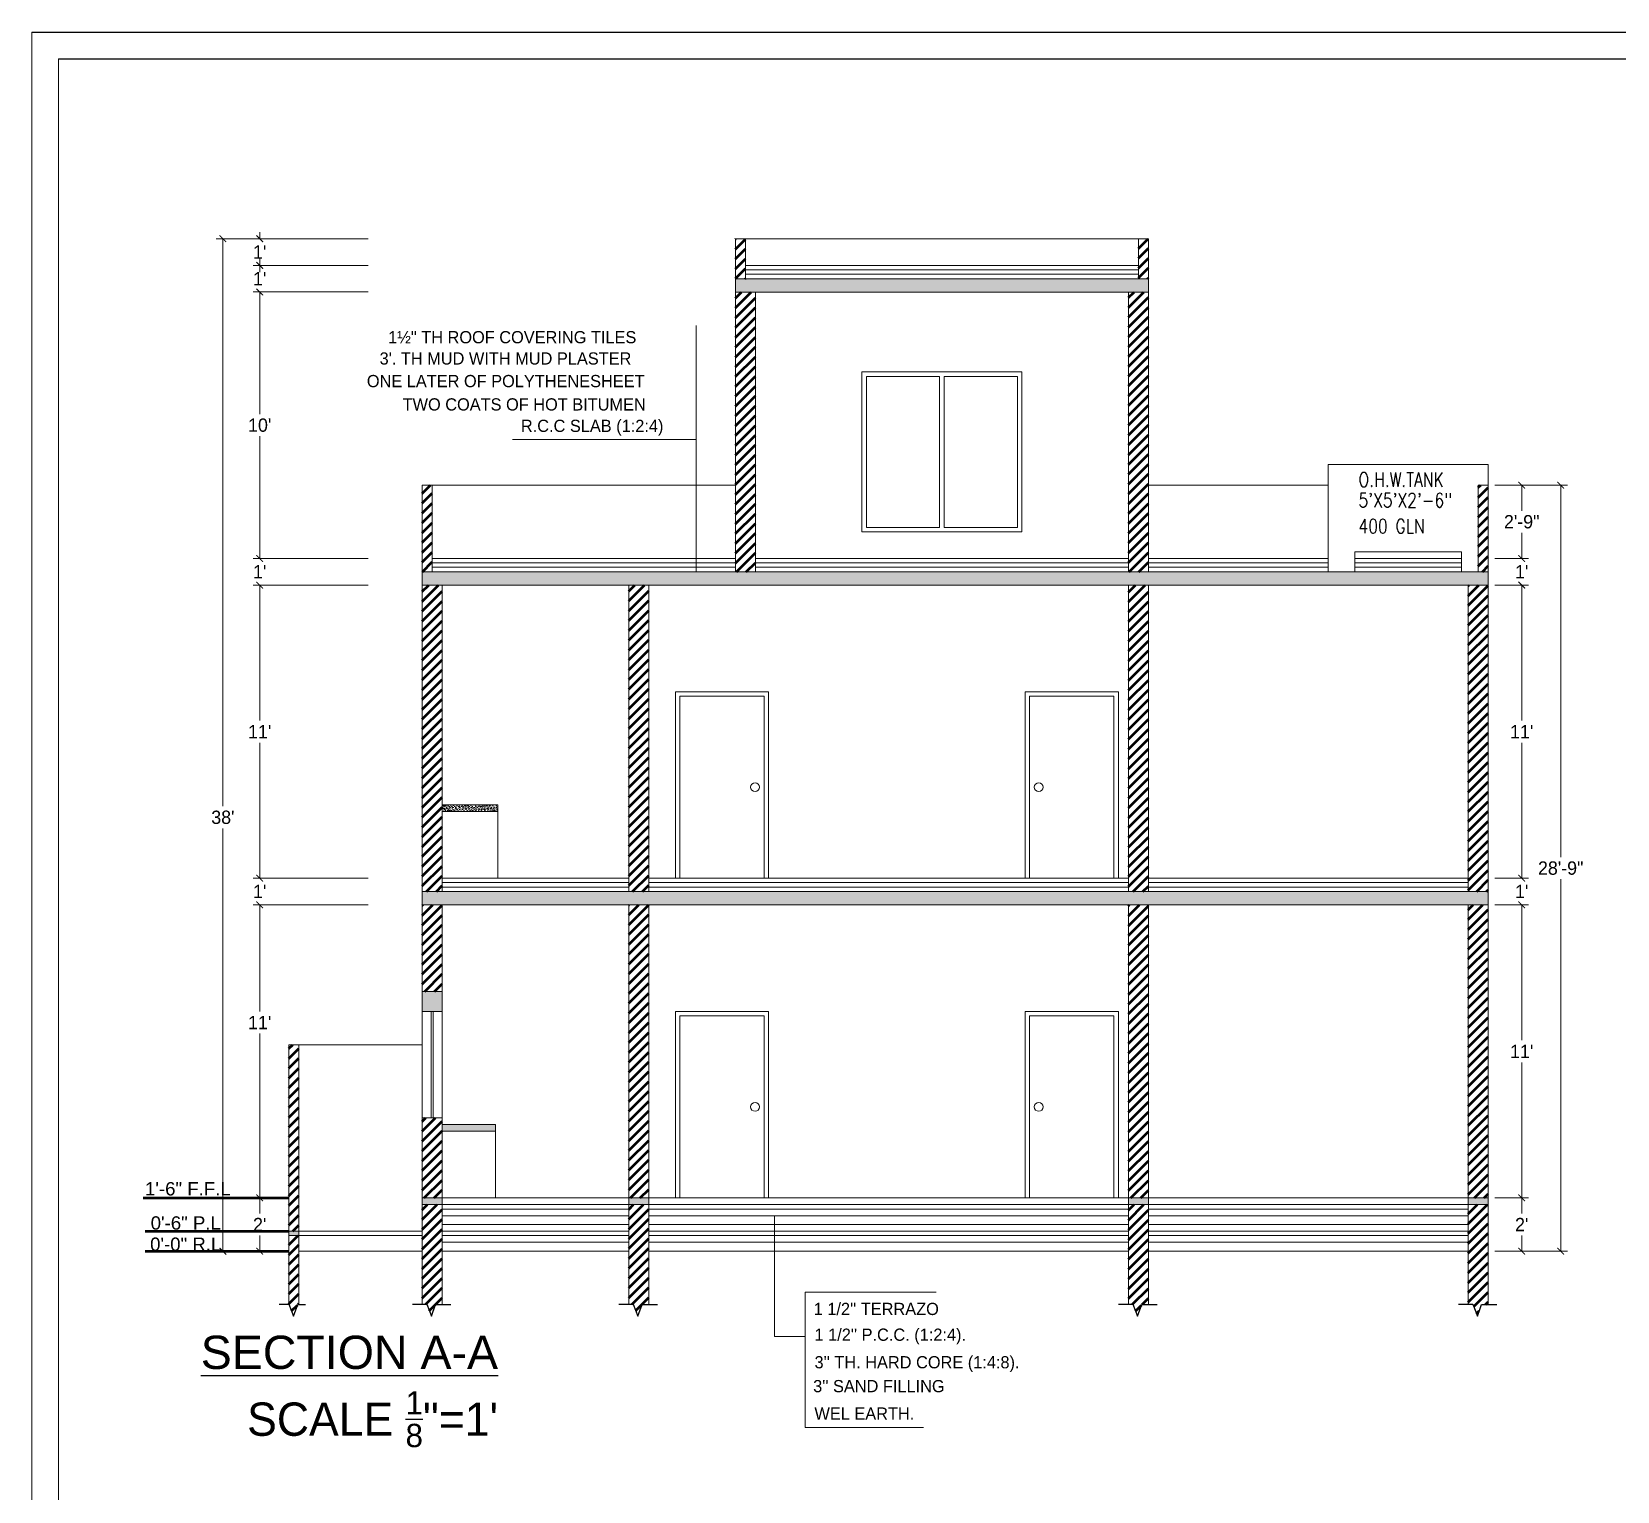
# Model space of a CAD drawing. Header units: inches. Extents: x -139043 to 10134, y -60114 to -24856.
# Drawn here: x -8471 to -7757, y -26783 to -26126 of the extents above; entities that cross this region are included whole.
import ezdxf

# ---------------------------------------------------------------- set-up
doc = ezdxf.new("R2010")
doc.units = ezdxf.units.IN
doc.header["$MEASUREMENT"] = 0
doc.header["$PDMODE"] = 34
doc.layers.get('Defpoints').update_dxf_attribs({"color": 183})
for name, color, linetype in [('DIM', 9, 'Continuous'), ('TEXT', 2, 'Continuous'), ('Walls', 1, 'Continuous')]:
    doc.layers.add(name, color=color, linetype=linetype)
for name, color, linetype, lineweight in [('G-F', 1, 'Continuous', 25), ('HATCH', 8, 'Continuous', 5), ('p', 164, 'Continuous', 15), ('SEAL-TXT', 7, 'Continuous', 9), ('wall', 1, 'Continuous', 30), ('will', 10, 'Continuous', 50)]:
    doc.layers.add(name, color=color, linetype=linetype, lineweight=lineweight)
doc.layers.add('GASS', color=7, linetype='Continuous', true_color=0x00f000)
doc.styles.add('DIM-1', font='romans.shx', dxfattribs={"width": 0.8})
doc.styles.add('style4', font='romans.shx')
doc.dimstyles.new('HA Architecture', dxfattribs={"dimtxt": 5, "dimasz": 3, "dimexe": 3, "dimexo": 3, "dimgap": 2, "dimtad": 1, "dimzin": 0, "dimdsep": 46, "dimlunit": 4, "dimtxsty": 'Standard', "dimblk": 'ARCHTICK', "dimcen": 0.09, "dimclrd": 256, "dimclre": 256, "dimclrt": 7, "dimaunit": 1, "dimadec": 0, "dimazin": 0, "dimtfac": 1, "dimtofl": 0, "dimtmove": 2, "dimatfit": 3, "dimfxl": 1, "dimtolj": 1, "dimtzin": 0, "dimlwd": 5, "dimlwe": 5, "dimarcsym": 0})
pattern_1 = [(37.5, (0, 2024.76815), (-0.03149668, 0.963411885), [0, -0.76, 0, -0.85, 0, -0.8125]), (7.5, (0, 2024.7682), (0.88488835, 1.41107303), [0, -0.41, 0, -0.685, 0, -0.2625]), (327.5, (-0.615, 2024.76815), (1.55707093, 0.002829527), [0, -0.25, 0, -0.9, 0, -1.175]), (317.5, (-0.615, 2024.7682), (1.5030633, 0.43883778), [0, -0.125, 0, -0.59, 0, -0.675])]

# ---------------------------------------------------------------- blocks, each defined once
blk = doc.blocks.new('_ArchTick')
at = {"color": 0, "linetype": 'ByBlock', "const_width": 0.15}
blk.add_lwpolyline([(-0.5, -0.5), (0.5, 0.5)], dxfattribs=at)
blk = doc.blocks.new('*D998')
at = {"layer": 'Defpoints', "color": 0}
for p in [(-7814.68, -26651.32), (-7799.58, -26651.32), (-7814.68, -26675.32)]:
    blk.add_point(p, dxfattribs=at)
at = {"layer": 'wall', "color": 4, "linetype": 'Continuous', "lineweight": 5}
for p, q in [((-7811.68, -26651.32), (-7796.58, -26651.32)), ((-7799.58, -26651.32), (-7799.58, -26658.32)), ((-7799.58, -26675.32), (-7799.58, -26668.32)), ((-7811.68, -26675.32), (-7796.58, -26675.32))]:
    blk.add_line(p, q, dxfattribs=at)
at = {"layer": 'wall', "color": 4, "lineweight": 5, "xscale": 3, "yscale": 3, "zscale": 3}
for p, rotation in [((-7799.58, -26651.32), 90), ((-7799.58, -26675.32), 270)]:
    blk.add_blockref('_ArchTick', p, dxfattribs=dict(at, rotation=rotation))
at = {"layer": 'wall', "color": 6, "insert": (-7799.58, -26663.32), "char_height": 6, "attachment_point": 5}
blk.add_mtext("\\A1;2'", dxfattribs=at)
blk = doc.blocks.new('*D999')
at = {"layer": 'Defpoints', "color": 0}
for p in [(-7814.68, -26519.32), (-7799.58, -26519.32), (-7814.68, -26651.32)]:
    blk.add_point(p, dxfattribs=at)
at = {"layer": 'wall', "color": 4, "linetype": 'Continuous', "lineweight": 5}
for p, q in [((-7811.68, -26519.32), (-7796.58, -26519.32)), ((-7799.58, -26519.32), (-7799.58, -26580.32)), ((-7799.58, -26651.32), (-7799.58, -26590.32)), ((-7811.68, -26651.32), (-7796.58, -26651.32))]:
    blk.add_line(p, q, dxfattribs=at)
at = {"layer": 'wall', "color": 4, "lineweight": 5, "xscale": 3, "yscale": 3, "zscale": 3}
for p, rotation in [((-7799.58, -26519.32), 90), ((-7799.58, -26651.32), 270)]:
    blk.add_blockref('_ArchTick', p, dxfattribs=dict(at, rotation=rotation))
at = {"layer": 'wall', "color": 6, "insert": (-7799.58, -26585.32), "char_height": 6, "attachment_point": 5}
blk.add_mtext("\\A1;11'", dxfattribs=at)
blk = doc.blocks.new('*D1000')
at = {"layer": 'Defpoints', "color": 0}
for p in [(-7814.68, -26507.32), (-7799.58, -26507.32), (-7814.68, -26519.32)]:
    blk.add_point(p, dxfattribs=at)
at = {"layer": 'wall', "color": 4, "linetype": 'Continuous', "lineweight": 5}
for p, q in [((-7811.68, -26507.32), (-7796.58, -26507.32)), ((-7799.58, -26507.32), (-7799.58, -26504.32)), ((-7811.68, -26519.32), (-7796.58, -26519.32)), ((-7799.58, -26519.32), (-7799.58, -26522.32))]:
    blk.add_line(p, q, dxfattribs=at)
at = {"layer": 'wall', "color": 4, "lineweight": 5, "xscale": 3, "yscale": 3, "zscale": 3}
for p, rotation in [((-7799.58, -26507.32), 270), ((-7799.58, -26519.32), 90)]:
    blk.add_blockref('_ArchTick', p, dxfattribs=dict(at, rotation=rotation))
at = {"layer": 'wall', "color": 6, "insert": (-7799.58, -26513.32), "char_height": 6, "attachment_point": 5}
blk.add_mtext("\\A1;1'", dxfattribs=at)
blk = doc.blocks.new('*D1001')
at = {"layer": 'Defpoints', "color": 0}
for p in [(-7814.68, -26375.32), (-7799.58, -26375.32), (-7814.68, -26507.32)]:
    blk.add_point(p, dxfattribs=at)
at = {"layer": 'wall', "color": 4, "linetype": 'Continuous', "lineweight": 5}
for p, q in [((-7811.68, -26375.32), (-7796.58, -26375.32)), ((-7799.58, -26375.32), (-7799.58, -26436.32)), ((-7799.58, -26507.32), (-7799.58, -26446.32)), ((-7811.68, -26507.32), (-7796.58, -26507.32))]:
    blk.add_line(p, q, dxfattribs=at)
at = {"layer": 'wall', "color": 4, "lineweight": 5, "xscale": 3, "yscale": 3, "zscale": 3}
for p, rotation in [((-7799.58, -26375.32), 90), ((-7799.58, -26507.32), 270)]:
    blk.add_blockref('_ArchTick', p, dxfattribs=dict(at, rotation=rotation))
at = {"layer": 'wall', "color": 6, "insert": (-7799.58, -26441.32), "char_height": 6, "attachment_point": 5}
blk.add_mtext("\\A1;11'", dxfattribs=at)
blk = doc.blocks.new('*D1002')
at = {"layer": 'Defpoints', "color": 0}
for p in [(-7814.68, -26363.32), (-7799.58, -26363.32), (-7814.68, -26375.32)]:
    blk.add_point(p, dxfattribs=at)
at = {"layer": 'wall', "color": 4, "linetype": 'Continuous', "lineweight": 5}
for p, q in [((-7811.68, -26363.32), (-7796.58, -26363.32)), ((-7799.58, -26363.32), (-7799.58, -26360.32)), ((-7811.68, -26375.32), (-7796.58, -26375.32)), ((-7799.58, -26375.32), (-7799.58, -26378.32))]:
    blk.add_line(p, q, dxfattribs=at)
at = {"layer": 'wall', "color": 4, "lineweight": 5, "xscale": 3, "yscale": 3, "zscale": 3}
for p, rotation in [((-7799.58, -26363.32), 270), ((-7799.58, -26375.32), 90)]:
    blk.add_blockref('_ArchTick', p, dxfattribs=dict(at, rotation=rotation))
at = {"layer": 'wall', "color": 6, "insert": (-7799.58, -26369.32), "char_height": 6, "attachment_point": 5}
blk.add_mtext("\\A1;1'", dxfattribs=at)
blk = doc.blocks.new('*D1003')
at = {"layer": 'Defpoints', "color": 0}
for p in [(-7814.68, -26330.32), (-7799.58, -26330.32), (-7814.68, -26363.32)]:
    blk.add_point(p, dxfattribs=at)
at = {"layer": 'wall', "color": 4, "linetype": 'Continuous', "lineweight": 5}
for p, q in [((-7811.68, -26330.32), (-7796.58, -26330.32)), ((-7799.58, -26330.32), (-7799.58, -26341.82)), ((-7799.58, -26363.32), (-7799.58, -26351.82)), ((-7811.68, -26363.32), (-7796.58, -26363.32))]:
    blk.add_line(p, q, dxfattribs=at)
at = {"layer": 'wall', "color": 4, "lineweight": 5, "xscale": 3, "yscale": 3, "zscale": 3}
for p, rotation in [((-7799.58, -26330.32), 90), ((-7799.58, -26363.32), 270)]:
    blk.add_blockref('_ArchTick', p, dxfattribs=dict(at, rotation=rotation))
at = {"layer": 'wall', "color": 6, "insert": (-7799.58, -26346.82), "char_height": 6, "attachment_point": 5}
blk.add_mtext('\\A1;2\'-9"', dxfattribs=at)
blk = doc.blocks.new('*D1004')
at = {"layer": 'Defpoints', "color": 0}
for p in [(-8367.86, -26651.32), (-8354.68, -26651.32), (-8354.68, -26675.32)]:
    blk.add_point(p, dxfattribs=at)
at = {"layer": 'wall', "color": 4, "linetype": 'Continuous', "lineweight": 5}
for p, q in [((-8357.68, -26651.32), (-8370.86, -26651.32)), ((-8367.86, -26651.32), (-8367.86, -26658.32)), ((-8367.86, -26675.32), (-8367.86, -26668.32)), ((-8357.68, -26675.32), (-8370.86, -26675.32))]:
    blk.add_line(p, q, dxfattribs=at)
at = {"layer": 'wall', "color": 4, "lineweight": 5, "xscale": 3, "yscale": 3, "zscale": 3}
for p, rotation in [((-8367.86, -26651.32), 90), ((-8367.86, -26675.32), 270)]:
    blk.add_blockref('_ArchTick', p, dxfattribs=dict(at, rotation=rotation))
at = {"layer": 'wall', "color": 6, "insert": (-8367.86, -26663.32), "char_height": 6, "attachment_point": 5}
blk.add_mtext("\\A1;2'", dxfattribs=at)
blk = doc.blocks.new('*D1005')
at = {"layer": 'Defpoints', "color": 0}
for p in [(-8367.86, -26519.32), (-8316, -26519.32), (-8354.68, -26651.32)]:
    blk.add_point(p, dxfattribs=at)
at = {"layer": 'wall', "color": 4, "linetype": 'Continuous', "lineweight": 5}
for p, q in [((-8319, -26519.32), (-8370.86, -26519.32)), ((-8367.86, -26519.32), (-8367.86, -26567.35)), ((-8367.86, -26651.32), (-8367.86, -26577.35)), ((-8357.68, -26651.32), (-8370.86, -26651.32))]:
    blk.add_line(p, q, dxfattribs=at)
at = {"layer": 'wall', "color": 4, "lineweight": 5, "xscale": 3, "yscale": 3, "zscale": 3}
for p, rotation in [((-8367.86, -26519.32), 90), ((-8367.86, -26651.32), 270)]:
    blk.add_blockref('_ArchTick', p, dxfattribs=dict(at, rotation=rotation))
at = {"layer": 'wall', "color": 6, "insert": (-8367.86, -26572.35), "char_height": 6, "attachment_point": 5}
blk.add_mtext("\\A1;11'", dxfattribs=at)
blk = doc.blocks.new('*D1006')
at = {"layer": 'Defpoints', "color": 0}
for p in [(-8367.86, -26507.32), (-8316, -26507.32), (-8316, -26519.32)]:
    blk.add_point(p, dxfattribs=at)
at = {"layer": 'wall', "color": 4, "linetype": 'Continuous', "lineweight": 5}
for p, q in [((-8319, -26507.32), (-8370.86, -26507.32)), ((-8367.86, -26507.32), (-8367.86, -26504.32)), ((-8319, -26519.32), (-8370.86, -26519.32)), ((-8367.86, -26519.32), (-8367.86, -26522.32))]:
    blk.add_line(p, q, dxfattribs=at)
at = {"layer": 'wall', "color": 4, "lineweight": 5, "xscale": 3, "yscale": 3, "zscale": 3}
for p, rotation in [((-8367.86, -26507.32), 270), ((-8367.86, -26519.32), 90)]:
    blk.add_blockref('_ArchTick', p, dxfattribs=dict(at, rotation=rotation))
at = {"layer": 'wall', "color": 6, "insert": (-8367.86, -26513.32), "char_height": 6, "attachment_point": 5}
blk.add_mtext("\\A1;1'", dxfattribs=at)
blk = doc.blocks.new('*D1007')
at = {"layer": 'Defpoints', "color": 0}
for p in [(-8367.86, -26375.32), (-8316, -26375.32), (-8316, -26507.32)]:
    blk.add_point(p, dxfattribs=at)
at = {"layer": 'wall', "color": 4, "linetype": 'Continuous', "lineweight": 5}
for p, q in [((-8319, -26375.32), (-8370.86, -26375.32)), ((-8367.86, -26375.32), (-8367.86, -26436.32)), ((-8367.86, -26507.32), (-8367.86, -26446.32)), ((-8319, -26507.32), (-8370.86, -26507.32))]:
    blk.add_line(p, q, dxfattribs=at)
at = {"layer": 'wall', "color": 4, "lineweight": 5, "xscale": 3, "yscale": 3, "zscale": 3}
for p, rotation in [((-8367.86, -26375.32), 90), ((-8367.86, -26507.32), 270)]:
    blk.add_blockref('_ArchTick', p, dxfattribs=dict(at, rotation=rotation))
at = {"layer": 'wall', "color": 6, "insert": (-8367.86, -26441.32), "char_height": 6, "attachment_point": 5}
blk.add_mtext("\\A1;11'", dxfattribs=at)
blk = doc.blocks.new('*D1008')
at = {"layer": 'Defpoints', "color": 0}
for p in [(-8367.86, -26363.32), (-8316, -26363.32), (-8316, -26375.32)]:
    blk.add_point(p, dxfattribs=at)
at = {"layer": 'wall', "color": 4, "linetype": 'Continuous', "lineweight": 5}
for p, q in [((-8319, -26363.32), (-8370.86, -26363.32)), ((-8367.86, -26363.32), (-8367.86, -26360.32)), ((-8319, -26375.32), (-8370.86, -26375.32)), ((-8367.86, -26375.32), (-8367.86, -26378.32))]:
    blk.add_line(p, q, dxfattribs=at)
at = {"layer": 'wall', "color": 4, "lineweight": 5, "xscale": 3, "yscale": 3, "zscale": 3}
for p, rotation in [((-8367.86, -26363.32), 270), ((-8367.86, -26375.32), 90)]:
    blk.add_blockref('_ArchTick', p, dxfattribs=dict(at, rotation=rotation))
at = {"layer": 'wall', "color": 6, "insert": (-8367.86, -26369.32), "char_height": 6, "attachment_point": 5}
blk.add_mtext("\\A1;1'", dxfattribs=at)
blk = doc.blocks.new('*D1009')
at = {"layer": 'Defpoints', "color": 0}
for p in [(-8367.86, -26243.32), (-8316, -26243.32), (-8316, -26363.32)]:
    blk.add_point(p, dxfattribs=at)
at = {"layer": 'wall', "color": 4, "linetype": 'Continuous', "lineweight": 5}
for p, q in [((-8319, -26243.32), (-8370.86, -26243.32)), ((-8367.86, -26243.32), (-8367.86, -26298.32)), ((-8367.86, -26363.32), (-8367.86, -26308.32)), ((-8319, -26363.32), (-8370.86, -26363.32))]:
    blk.add_line(p, q, dxfattribs=at)
at = {"layer": 'wall', "color": 4, "lineweight": 5, "xscale": 3, "yscale": 3, "zscale": 3}
for p, rotation in [((-8367.86, -26243.32), 90), ((-8367.86, -26363.32), 270)]:
    blk.add_blockref('_ArchTick', p, dxfattribs=dict(at, rotation=rotation))
at = {"layer": 'wall', "color": 6, "insert": (-8367.86, -26303.32), "char_height": 6, "attachment_point": 5}
blk.add_mtext("\\A1;10'", dxfattribs=at)
blk = doc.blocks.new('*D1010')
at = {"layer": 'Defpoints', "color": 0}
for p in [(-8367.86, -26231.32), (-8316, -26231.32), (-8316, -26243.32)]:
    blk.add_point(p, dxfattribs=at)
at = {"layer": 'wall', "color": 4, "linetype": 'Continuous', "lineweight": 5}
for p, q in [((-8319, -26231.32), (-8370.86, -26231.32)), ((-8367.86, -26231.32), (-8367.86, -26228.32)), ((-8319, -26243.32), (-8370.86, -26243.32)), ((-8367.86, -26243.32), (-8367.86, -26246.32))]:
    blk.add_line(p, q, dxfattribs=at)
at = {"layer": 'wall', "color": 4, "lineweight": 5, "xscale": 3, "yscale": 3, "zscale": 3}
for p, rotation in [((-8367.86, -26231.32), 270), ((-8367.86, -26243.32), 90)]:
    blk.add_blockref('_ArchTick', p, dxfattribs=dict(at, rotation=rotation))
at = {"layer": 'wall', "color": 6, "insert": (-8367.86, -26237.32), "char_height": 6, "attachment_point": 5}
blk.add_mtext("\\A1;1'", dxfattribs=at)
blk = doc.blocks.new('*D1011')
at = {"layer": 'Defpoints', "color": 0}
for p in [(-8367.86, -26219.32), (-8316, -26219.32), (-8316, -26231.32)]:
    blk.add_point(p, dxfattribs=at)
at = {"layer": 'wall', "color": 4, "linetype": 'Continuous', "lineweight": 5}
for p, q in [((-8367.86, -26219.32), (-8367.86, -26216.32)), ((-8319, -26219.32), (-8370.86, -26219.32)), ((-8319, -26231.32), (-8370.86, -26231.32)), ((-8367.86, -26231.32), (-8367.86, -26234.32))]:
    blk.add_line(p, q, dxfattribs=at)
at = {"layer": 'wall', "color": 4, "lineweight": 5, "xscale": 3, "yscale": 3, "zscale": 3}
for p, rotation in [((-8367.86, -26219.32), 270), ((-8367.86, -26231.32), 90)]:
    blk.add_blockref('_ArchTick', p, dxfattribs=dict(at, rotation=rotation))
at = {"layer": 'wall', "color": 6, "insert": (-8367.86, -26225.32), "char_height": 6, "attachment_point": 5}
blk.add_mtext("\\A1;1'", dxfattribs=at)
blk = doc.blocks.new('*D1012')
at = {"layer": 'Defpoints', "color": 0}
for p in [(-8384.44, -26219.32), (-8354.68, -26219.32), (-8354.68, -26675.32)]:
    blk.add_point(p, dxfattribs=at)
at = {"layer": 'wall', "color": 4, "linetype": 'Continuous', "lineweight": 5}
for p, q in [((-8357.68, -26219.32), (-8387.44, -26219.32)), ((-8384.44, -26219.32), (-8384.44, -26474.94)), ((-8384.44, -26675.32), (-8384.44, -26484.94)), ((-8357.68, -26675.32), (-8387.44, -26675.32))]:
    blk.add_line(p, q, dxfattribs=at)
at = {"layer": 'wall', "color": 4, "lineweight": 5, "xscale": 3, "yscale": 3, "zscale": 3}
for p, rotation in [((-8384.44, -26219.32), 90), ((-8384.44, -26675.32), 270)]:
    blk.add_blockref('_ArchTick', p, dxfattribs=dict(at, rotation=rotation))
at = {"layer": 'wall', "color": 6, "insert": (-8384.44, -26479.94), "char_height": 6, "attachment_point": 5}
blk.add_mtext("\\A1;38'", dxfattribs=at)
blk = doc.blocks.new('*D1013')
at = {"layer": 'Defpoints', "color": 0}
for p in [(-7814.68, -26330.32), (-7782.03, -26330.32), (-7814.68, -26675.32)]:
    blk.add_point(p, dxfattribs=at)
at = {"layer": 'wall', "color": 4, "linetype": 'Continuous', "lineweight": 5}
for p, q in [((-7811.68, -26330.32), (-7779.03, -26330.32)), ((-7782.03, -26330.32), (-7782.03, -26497.82)), ((-7782.03, -26675.32), (-7782.03, -26507.82)), ((-7811.68, -26675.32), (-7779.03, -26675.32))]:
    blk.add_line(p, q, dxfattribs=at)
at = {"layer": 'wall', "color": 4, "lineweight": 5, "xscale": 3, "yscale": 3, "zscale": 3}
for p, rotation in [((-7782.03, -26330.32), 90), ((-7782.03, -26675.32), 270)]:
    blk.add_blockref('_ArchTick', p, dxfattribs=dict(at, rotation=rotation))
at = {"layer": 'wall', "color": 6, "insert": (-7782.03, -26502.82), "char_height": 6, "attachment_point": 5}
blk.add_mtext('\\A1;28\'-9"', dxfattribs=at)

msp = doc.modelspace()

# ---------------------------------------------------------------- hatches: boundary and pattern name
at = {"layer": 'G-F', "lineweight": 18}
h = msp.add_hatch(dxfattribs=at)
h.set_pattern_fill('AR-SAND', color=4, scale=0.5, style=0)
h.set_pattern_definition(pattern_1)
h.paths.add_polyline_path([(-7967.678, -26237.325), (-8153.678, -26237.325), (-8153.678, -26243.325), (-7967.678, -26243.325)])
h.paths.add_polyline_path([(-7814.678, -26369.325), (-8294.678, -26369.324), (-8294.678, -26375.324), (-7814.678, -26375.325)])
h.paths.add_polyline_path([(-7814.678, -26513.325), (-8294.678, -26513.324), (-8294.678, -26519.324), (-7814.678, -26519.325)])
h.paths.add_polyline_path([(-8285.678, -26558.324), (-8294.678, -26558.324), (-8294.678, -26567.324), (-8285.678, -26567.324)])
h.paths.add_polyline_path([(-8261.678, -26618.324), (-8285.678, -26618.324), (-8285.678, -26621.324), (-8261.678, -26621.324)])
h.paths.add_polyline_path([(-8192.678, -26651.324), (-8201.678, -26651.324), (-8201.678, -26654.324), (-8192.678, -26654.324)])
h.paths.add_polyline_path([(-8285.678, -26651.324), (-8294.678, -26651.324), (-8294.678, -26654.324), (-8285.678, -26654.324)])
h.paths.add_polyline_path([(-7967.678, -26651.325), (-7976.678, -26651.325), (-7976.678, -26654.325), (-7967.678, -26654.325)])
h.paths.add_polyline_path([(-7814.678, -26651.325), (-7823.678, -26651.325), (-7823.678, -26654.325), (-7814.678, -26654.325)])
h.paths.add_polyline_path([(-8350.178, -26666.324), (-8354.678, -26666.324), (-8354.678, -26668.324), (-8350.178, -26668.324)])
h = msp.add_hatch(dxfattribs=at)
h.set_pattern_fill('AR-SAND', color=4, scale=0.5, style=0)
h.set_pattern_definition(pattern_1)
h.paths.add_polyline_path([(-8260.678, -26474.324), (-8260.678, -26477.324), (-8285.678, -26477.324), (-8285.678, -26474.324)])
at = {"layer": 'will', "ltscale": 0.5}
h = msp.add_hatch(dxfattribs=at)
h.set_pattern_fill('ANSI31', color=6, scale=25, style=0)
h.set_pattern_definition([(45, (0, 2024.768), (-2.2097087, 2.2097087), [])])
h.paths.add_polyline_path([(-8350.178, -26582.324), (-8354.678, -26582.324), (-8354.678, -26666.324), (-8350.178, -26666.324)])
h.paths.add_polyline_path([(-8350.178, -26668.324), (-8354.678, -26668.324), (-8354.678, -26699.21), (-8352.59, -26704.561), (-8350.74, -26699.324), (-8350.178, -26699.324)])
h.paths.add_polyline_path([(-8294.678, -26699.209), (-8292.631, -26699.209), (-8290.543, -26704.561), (-8288.692, -26699.324), (-8285.678, -26699.324), (-8285.678, -26654.324), (-8294.678, -26654.324), (-8294.678, -26657.324)])
h.paths.add_polyline_path([(-8294.678, -26651.324), (-8285.678, -26651.324), (-8285.678, -26615.324), (-8294.678, -26615.324)])
h.paths.add_polyline_path([(-8285.678, -26519.324), (-8294.678, -26519.324), (-8294.678, -26558.324), (-8285.678, -26558.324)])
h.paths.add_polyline_path([(-8294.678, -26513.324), (-8285.678, -26513.324), (-8285.678, -26507.324), (-8285.678, -26375.324), (-8294.678, -26375.324)])
h.paths.add_polyline_path([(-8290.178, -26330.325), (-8294.678, -26330.325), (-8294.678, -26369.324), (-8290.178, -26369.324), (-8290.178, -26363.324)])
h.paths.add_polyline_path([(-8192.678, -26375.324), (-8201.678, -26375.324), (-8201.678, -26513.324), (-8192.678, -26513.324)])
h.paths.add_polyline_path([(-8192.678, -26519.324), (-8201.678, -26519.324), (-8201.678, -26651.324), (-8192.678, -26651.324)])
h.paths.add_polyline_path([(-8192.678, -26654.324), (-8201.678, -26654.324), (-8201.678, -26699.21), (-8199.631, -26699.21), (-8197.543, -26704.562), (-8195.692, -26699.325), (-8192.678, -26699.325)])
h.paths.add_polyline_path([(-7967.678, -26654.325), (-7976.678, -26654.325), (-7976.678, -26699.21), (-7974.631, -26699.21), (-7972.543, -26704.562), (-7970.692, -26699.325), (-7967.678, -26699.325)])
h.paths.add_polyline_path([(-7976.678, -26651.325), (-7967.678, -26651.325), (-7967.678, -26519.325), (-7976.678, -26519.325)])
h.paths.add_polyline_path([(-7823.678, -26699.21), (-7821.631, -26699.21), (-7819.543, -26704.562), (-7817.692, -26699.325), (-7814.678, -26699.325), (-7814.678, -26654.325), (-7823.678, -26654.325)])
h.paths.add_polyline_path([(-7823.678, -26651.325), (-7814.678, -26651.325), (-7814.678, -26519.325), (-7823.678, -26519.325)])
h.paths.add_polyline_path([(-7814.678, -26375.325), (-7823.678, -26375.325), (-7823.678, -26507.325), (-7823.678, -26513.325), (-7814.678, -26513.325), (-7814.678, -26507.325)])
h.paths.add_polyline_path([(-7967.678, -26375.325), (-7976.678, -26375.325), (-7976.678, -26513.325), (-7967.678, -26513.325)])
h.paths.add_polyline_path([(-7967.678, -26243.325), (-7976.678, -26243.325), (-7976.678, -26369.325), (-7967.678, -26369.325)])
h.paths.add_polyline_path([(-8144.678, -26243.325), (-8153.678, -26243.325), (-8153.678, -26369.324), (-8144.678, -26369.324)])
h.paths.add_polyline_path([(-8149.178, -26219.325), (-8153.678, -26219.324), (-8153.678, -26237.325), (-8149.178, -26237.325)])
h.paths.add_polyline_path([(-7967.678, -26219.324), (-7972.178, -26219.324), (-7972.178, -26237.325), (-7967.678, -26237.325)])
h.paths.add_polyline_path([(-7819.178, -26369.325), (-7814.678, -26369.325), (-7814.678, -26363.325), (-7814.678, -26330.325), (-7819.178, -26330.325)])

# ---------------------------------------------------------------- linework, layer by layer
at = {"layer": 'GASS', "color": 1, "ltscale": 22.5}
for p, q in [((-8470.521, -26126.304), (-5955.992, -26126.094)), ((-8458.521, -26138.304), (-5967.992, -26138.304))]:
    msp.add_line(p, q, dxfattribs=at)
at = {"layer": 'HATCH'}
for p, q in [((-8171.264, -26369.324), (-8171.264, -26258.465)), ((-8171.264, -26309.794), (-8254.049, -26309.794)), ((-8136.052, -26713.706), (-8136.052, -26659.325)), ((-8122.218, -26693.807), (-8063.195, -26693.807)), ((-8122.218, -26693.807), (-8122.218, -26754.766)), ((-8122.218, -26713.706), (-8136.052, -26713.706)), ((-8122.218, -26754.766), (-8068.983, -26754.766))]:
    msp.add_line(p, q, dxfattribs=at)
at = {"layer": 'p'}
msp.add_line((-8294.678, -26582.324), (-8350.178, -26582.324), dxfattribs=at)
at = {"layer": 'SEAL-TXT', "color": 1}
for p, q in [((-8470.521, -26126.304), (-8470.521, -27803.292)), ((-8458.521, -26138.304), (-8458.521, -27791.292)), ((-8153.678, -26219.324), (-8153.678, -26243.325)), ((-8149.178, -26219.325), (-8153.678, -26219.324)), ((-8149.178, -26219.325), (-8149.178, -26237.325)), ((-7972.178, -26219.324), (-7972.178, -26237.325)), ((-7972.178, -26219.324), (-7967.678, -26219.324)), ((-7967.678, -26219.324), (-7967.678, -26369.324)), ((-7967.678, -26237.325), (-8153.678, -26237.325)), ((-7967.678, -26243.325), (-8153.678, -26243.325)), ((-8153.678, -26243.325), (-8153.678, -26369.324)), ((-8144.678, -26243.325), (-8144.678, -26369.324)), ((-7976.678, -26243.325), (-7976.678, -26369.325)), ((-8294.678, -26330.325), (-8294.678, -26513.324)), ((-8290.178, -26330.325), (-8294.678, -26330.325)), ((-8290.178, -26330.325), (-8290.178, -26363.324)), ((-7819.178, -26330.325), (-7819.178, -26369.325)), ((-7814.678, -26330.325), (-7819.178, -26330.325)), ((-7814.678, -26363.325), (-7814.678, -26330.325)), ((-8290.178, -26363.324), (-8290.178, -26369.324)), ((-7826.678, -26360.325), (-7874.678, -26360.325)), ((-7874.678, -26360.325), (-7874.678, -26369.325)), ((-7826.678, -26369.325), (-7826.678, -26360.325)), ((-7814.678, -26363.325), (-7814.678, -26507.325)), ((-7814.678, -26369.325), (-8294.678, -26369.324)), ((-7814.678, -26375.325), (-8294.678, -26375.324)), ((-8285.678, -26375.324), (-8285.678, -26507.324)), ((-8201.678, -26375.324), (-8201.678, -26513.324)), ((-8192.678, -26375.324), (-8192.678, -26513.324)), ((-7976.678, -26375.325), (-7976.678, -26513.325)), ((-7967.678, -26375.325), (-7967.678, -26513.325)), ((-7823.678, -26375.325), (-7823.678, -26507.325)), ((-8260.678, -26474.324), (-8285.678, -26474.324)), ((-8260.678, -26477.324), (-8285.678, -26477.324)), ((-8260.678, -26474.324), (-8260.678, -26507.324)), ((-8285.678, -26507.324), (-8285.678, -26513.324)), ((-7823.678, -26507.325), (-7823.678, -26513.325)), ((-7814.678, -26507.325), (-7814.678, -26699.325)), ((-8294.678, -26513.324), (-8294.678, -26567.324)), ((-7814.678, -26513.325), (-8294.678, -26513.324)), ((-7814.678, -26519.325), (-8294.678, -26519.324)), ((-8285.678, -26519.324), (-8285.678, -26567.324)), ((-8201.678, -26519.324), (-8201.678, -26699.325)), ((-8192.678, -26519.324), (-8192.678, -26699.325)), ((-7976.678, -26519.325), (-7976.678, -26699.325)), ((-7967.678, -26519.325), (-7967.678, -26699.325)), ((-7823.678, -26519.325), (-7823.678, -26699.325)), ((-8285.678, -26558.324), (-8294.678, -26558.324)), ((-8285.678, -26567.324), (-8294.678, -26567.324)), ((-8354.678, -26582.324), (-8354.678, -26699.21)), ((-8350.178, -26582.324), (-8354.678, -26582.324)), ((-8350.178, -26582.324), (-8350.178, -26699.324)), ((-8294.678, -26615.324), (-8294.678, -26657.324)), ((-8285.678, -26615.324), (-8294.678, -26615.324)), ((-8285.678, -26615.324), (-8285.678, -26699.324)), ((-8261.678, -26618.324), (-8285.678, -26618.324)), ((-8261.678, -26621.324), (-8285.678, -26621.324)), ((-8261.678, -26618.324), (-8261.678, -26651.324)), ((-8294.678, -26657.324), (-8294.678, -26699.324))]:
    msp.add_line(p, q, dxfattribs=at)
at = {"layer": 'SEAL-TXT', "color": 6, "lineweight": 20}
for p, q in [((-7972.178, -26219.325), (-8149.178, -26219.325)), ((-8290.178, -26330.325), (-8153.678, -26330.325)), ((-7886.678, -26330.325), (-7967.678, -26330.325))]:
    msp.add_line(p, q, dxfattribs=at)
at = {"layer": 'SEAL-TXT', "color": 4}
for p, q in [((-7972.178, -26231.325), (-8149.178, -26231.325)), ((-7972.178, -26233.325), (-8149.178, -26233.325)), ((-7972.178, -26235.325), (-8149.178, -26235.325)), ((-8153.678, -26363.325), (-8290.178, -26363.325)), ((-8153.678, -26365.325), (-8290.178, -26365.325)), ((-7976.678, -26363.325), (-8144.678, -26363.325)), ((-7976.678, -26365.325), (-8144.678, -26365.325)), ((-7886.678, -26363.325), (-7967.678, -26363.325)), ((-7886.678, -26365.325), (-7967.678, -26365.325)), ((-7826.678, -26363.325), (-7874.678, -26363.325)), ((-7826.678, -26365.325), (-7874.678, -26365.325)), ((-8153.678, -26367.325), (-8290.178, -26367.325)), ((-7976.678, -26367.325), (-8144.678, -26367.325)), ((-7886.678, -26367.325), (-7967.678, -26367.325)), ((-7826.678, -26367.325), (-7874.678, -26367.325)), ((-8201.678, -26507.325), (-8285.678, -26507.324)), ((-8201.678, -26509.325), (-8285.678, -26509.324)), ((-8138.678, -26507.325), (-8192.678, -26507.325)), ((-8138.678, -26509.325), (-8192.678, -26509.325)), ((-7976.678, -26507.325), (-8138.678, -26507.325)), ((-7976.678, -26509.325), (-8138.678, -26509.325)), ((-7823.678, -26507.325), (-7967.678, -26507.325)), ((-7823.678, -26509.325), (-7967.678, -26509.325)), ((-8201.678, -26511.325), (-8285.678, -26511.324)), ((-8138.678, -26511.325), (-8192.678, -26511.325)), ((-7976.678, -26511.325), (-8138.678, -26511.325)), ((-7823.678, -26511.325), (-7967.678, -26511.325)), ((-7814.678, -26651.325), (-8294.678, -26651.324)), ((-7814.678, -26654.325), (-8294.678, -26654.324)), ((-8201.678, -26656.325), (-8285.678, -26656.324)), ((-8201.678, -26659.325), (-8285.678, -26659.324)), ((-8138.678, -26656.325), (-8192.678, -26656.325)), ((-8138.678, -26659.325), (-8192.678, -26659.325)), ((-7976.678, -26656.325), (-8138.678, -26656.325)), ((-7976.678, -26659.325), (-8138.678, -26659.325)), ((-7823.678, -26656.325), (-7967.678, -26656.325)), ((-7823.678, -26659.325), (-7967.678, -26659.325)), ((-8294.678, -26666.324), (-8354.678, -26666.324)), ((-8201.678, -26663.325), (-8285.678, -26663.324)), ((-8201.678, -26666.325), (-8285.678, -26666.324)), ((-8138.678, -26663.325), (-8192.678, -26663.325)), ((-8138.678, -26666.325), (-8192.678, -26666.325)), ((-7976.678, -26663.325), (-8138.678, -26663.325)), ((-7976.678, -26666.325), (-8138.678, -26666.325)), ((-7823.678, -26663.325), (-7967.678, -26663.325)), ((-7823.678, -26666.325), (-7967.678, -26666.325)), ((-8294.678, -26668.324), (-8354.678, -26668.324)), ((-8201.678, -26668.325), (-8285.678, -26668.324)), ((-8201.678, -26671.325), (-8285.678, -26671.324)), ((-8138.678, -26668.325), (-8192.678, -26668.325)), ((-8138.678, -26671.325), (-8192.678, -26671.325)), ((-7976.678, -26668.325), (-8138.678, -26668.325)), ((-7976.678, -26671.325), (-8138.678, -26671.325)), ((-7823.678, -26668.325), (-7967.678, -26668.325)), ((-7823.678, -26671.325), (-7967.678, -26671.325)), ((-8294.678, -26675.324), (-8350.178, -26675.324)), ((-8201.678, -26675.325), (-8285.678, -26675.324)), ((-8138.678, -26675.325), (-8192.678, -26675.325)), ((-7976.678, -26675.325), (-8138.678, -26675.325)), ((-7823.678, -26675.325), (-7967.678, -26675.325))]:
    msp.add_line(p, q, dxfattribs=at)
at = {"layer": 'SEAL-TXT', "color": 5}
for p, q in [((-8061.678, -26281.325), (-8061.678, -26349.325)), ((-8059.678, -26281.325), (-8059.678, -26349.325)), ((-8138.678, -26423.324), (-8180.678, -26423.324)), ((-8180.678, -26423.324), (-8180.678, -26507.324)), ((-8138.678, -26507.324), (-8138.678, -26423.324)), ((-7981.178, -26423.324), (-8023.178, -26423.324)), ((-8023.178, -26423.324), (-8023.178, -26507.324)), ((-7981.178, -26507.324), (-7981.178, -26423.324)), ((-8140.678, -26425.324), (-8178.678, -26425.324)), ((-8178.678, -26425.324), (-8178.678, -26507.324)), ((-8140.678, -26507.324), (-8140.678, -26425.324)), ((-7983.178, -26425.324), (-8021.178, -26425.324)), ((-8021.178, -26425.324), (-8021.178, -26507.324)), ((-7983.178, -26507.324), (-7983.178, -26425.324)), ((-8294.678, -26615.324), (-8294.678, -26567.324)), ((-8290.678, -26615.324), (-8290.678, -26567.324)), ((-8289.678, -26567.324), (-8289.678, -26615.324)), ((-8285.678, -26567.324), (-8285.678, -26615.324)), ((-8138.678, -26567.325), (-8180.678, -26567.325)), ((-8180.678, -26567.325), (-8180.678, -26651.325)), ((-8140.678, -26569.325), (-8178.678, -26569.325)), ((-8178.678, -26569.325), (-8178.678, -26651.325)), ((-8140.678, -26651.325), (-8140.678, -26569.325)), ((-8138.678, -26651.325), (-8138.678, -26567.325)), ((-7981.178, -26567.325), (-8023.178, -26567.325)), ((-8023.178, -26567.325), (-8023.178, -26651.325)), ((-7983.178, -26569.325), (-8021.178, -26569.325)), ((-8021.178, -26569.325), (-8021.178, -26651.325)), ((-7983.178, -26651.325), (-7983.178, -26569.325)), ((-7981.178, -26651.325), (-7981.178, -26567.325))]:
    msp.add_line(p, q, dxfattribs=at)
at = {"layer": 'SEAL-TXT', "color": 6, "lineweight": 0}
for p, q in [((-7886.678, -26321.053), (-7814.678, -26321.053)), ((-7886.678, -26321.053), (-7886.678, -26369.325)), ((-7814.678, -26330.325), (-7814.678, -26321.053))]:
    msp.add_line(p, q, dxfattribs=at)
at = {"layer": 'SEAL-TXT', "color": 5}
msp.add_lwpolyline([(-8096.678, -26279.325), (-8024.678, -26279.325), (-8024.678, -26351.325), (-8096.678, -26351.325)], close=True, dxfattribs=at)
for points in [[(-8061.678, -26349.325), (-8094.678, -26349.325), (-8094.678, -26281.325), (-8061.678, -26281.325)], [(-8059.678, -26281.325), (-8026.678, -26281.325), (-8026.678, -26349.325), (-8059.678, -26349.325)]]:
    msp.add_lwpolyline(points, dxfattribs=at)
for centre in [(-8144.789, -26466.324), (-8017.067, -26466.324), (-8144.789, -26610.325), (-8017.067, -26610.325)]:
    msp.add_circle(centre, 2, dxfattribs=at)
at = {"layer": 'Walls', "ltscale": 22.5}
for p, q in [((-8359.154, -26699.209), (-8354.678, -26699.209)), ((-8354.678, -26699.209), (-8352.59, -26704.561)), ((-8352.59, -26704.561), (-8350.74, -26699.324)), ((-8350.74, -26699.324), (-8347.296, -26699.324)), ((-8299.117, -26699.209), (-8292.631, -26699.209)), ((-8292.631, -26699.209), (-8290.543, -26704.561)), ((-8290.543, -26704.561), (-8288.692, -26699.324)), ((-8288.692, -26699.324), (-8281.806, -26699.324)), ((-8206.117, -26699.21), (-8199.631, -26699.21)), ((-8199.631, -26699.21), (-8197.543, -26704.562)), ((-8197.543, -26704.562), (-8195.692, -26699.325)), ((-8195.692, -26699.325), (-8188.806, -26699.325)), ((-7981.117, -26699.21), (-7974.631, -26699.21)), ((-7974.631, -26699.21), (-7972.543, -26704.562)), ((-7972.543, -26704.562), (-7970.692, -26699.325)), ((-7970.692, -26699.325), (-7963.806, -26699.325)), ((-7828.117, -26699.21), (-7821.631, -26699.21)), ((-7821.631, -26699.21), (-7819.543, -26704.562)), ((-7819.543, -26704.562), (-7817.692, -26699.325)), ((-7817.692, -26699.325), (-7810.806, -26699.325))]:
    msp.add_line(p, q, dxfattribs=at)
at = {"layer": 'will', "color": 5}
for p, q in [((-8420.277, -26651.324), (-8354.678, -26651.324)), ((-8419.418, -26666.324), (-8354.678, -26666.324)), ((-8419.418, -26675.324), (-8354.678, -26675.324))]:
    msp.add_line(p, q, dxfattribs=at)

# ---------------------------------------------------------------- texts
at = {"layer": 'DIM', "color": 5, "ltscale": 2, "insert": (-8260.532, -26713.365), "char_height": 15, "width": 155.28368, "attachment_point": 3}
msp.add_mtext('\\A1;{\\fArial|b0|i0|c0|p34;\\LSECTION A-A\\P}SCALE {\\H0.7x;\\S1/8;}"=1\' ', dxfattribs=at)
at = {"layer": 'SEAL-TXT', "style": 'DIM-1', "width": 0.8}
for s, height, p in [('O.H.W.TANK', 6.3993, (-7873.091, -26331.015)), ('5\'X5\'X2\'-6"', 6.39933, (-7873.091, -26340.305)), ('400 GLN', 6.3993, (-7873.091, -26352.011))]:
    msp.add_text(s, height=height, dxfattribs=at).set_placement(p)
at = {"layer": 'TEXT'}
for s, p in [('1½" TH ROOF COVERING TILES', (-8309.992, -26266.425)), ("3'. TH MUD WITH MUD PLASTER", (-8313.865, -26276.004)), ('ONE LATER OF POLYTHENESHEET', (-8319.609, -26286.186)), ('TWO COATS OF HOT BITUMEN', (-8303.506, -26296.696)), ('R.C.C SLAB (1:2:4)', (-8250.239, -26306.355))]:
    msp.add_text(s, height=5.5, rotation=359.999978, dxfattribs=at).set_placement(p)
at = {"layer": 'TEXT', "char_height": 5.5, "attachment_point": 1, "rotation": 0.000022}
for s, insert, width in [("1 1/2'' TERRAZO", (-8118.396, -26698.569), 123.8125), ("1 1/2'' P.C.C. (1:2:4).", (-8118.023, -26710.174), 167.976), ("3'' TH. HARD CORE (1:4:8).", (-8118.023, -26722.579), 233.25), (" 3'' SAND FILLING", (-8120.684, -26733.338), 163.48357), ('WEL EARTH.', (-8118.06, -26745.703), 155.53622)]:
    msp.add_mtext(s, dxfattribs=dict(at, insert=insert, width=width))
at = {"layer": 'wall', "color": 5, "ltscale": 22.5, "char_height": 6, "width": 112.76751, "attachment_point": 3, "style": 'style4'}
for s, insert in [('\\A1;\\pi43.21;{\\fArial Baltic|b0|i0|c186|p34;\\C6;1\'-\\fArial Baltic|b0|i0|c0|p34;6\\fArial Baltic|b0|i0|c186|p34;" \\fArial Baltic|b0|i0|c0|p34;F.F\\fArial Baltic|b0|i0|c186|p34;.L}', (-8380.926, -26644.203)), ('\\A1;\\pi43.21;{\\fArial Baltic|b0|i0|c186|p34;\\C6;0\'-\\fArial Baltic|b0|i0|c0|p34;6\\fArial Baltic|b0|i0|c186|p34;" \\fArial Baltic|b0|i0|c0|p34;P\\fArial Baltic|b0|i0|c186|p34;.L}', (-8385.352, -26659.607)), ('\\A1;\\pi43.21;{\\fArial Baltic|b0|i0|c186|p34;\\C6;0\'-0" R.L}', (-8385.149, -26669.169))]:
    msp.add_mtext(s, dxfattribs=dict(at, insert=insert))

# ---------------------------------------------------------------- dimensions: what is measured, and where the dimension line sits
at = {"layer": 'wall'}
for base, p1, p2, picture, middle in [((-8367.858, -26219.324), (-8315.999, -26231.324), (-8315.999, -26219.324), '*D1011', (-8367.858, -26225.324)), ((-8367.858, -26231.324), (-8315.999, -26243.324), (-8315.999, -26231.324), '*D1010', (-8367.858, -26237.324)), ((-8367.858, -26243.324), (-8315.999, -26363.324), (-8315.999, -26243.324), '*D1009', (-8367.858, -26303.324)), ((-7799.578, -26330.325), (-7814.678, -26363.325), (-7814.678, -26330.325), '*D1003', (-7799.578, -26346.825)), ((-8367.858, -26363.324), (-8315.999, -26375.324), (-8315.999, -26363.324), '*D1008', (-8367.858, -26369.324)), ((-7799.578, -26363.325), (-7814.678, -26375.325), (-7814.678, -26363.325), '*D1002', (-7799.578, -26369.325)), ((-8367.858, -26507.324), (-8315.999, -26519.324), (-8315.999, -26507.324), '*D1006', (-8367.858, -26513.324)), ((-7799.578, -26507.325), (-7814.678, -26519.325), (-7814.678, -26507.325), '*D1000', (-7799.578, -26513.325))]:
    dim = msp.add_linear_dim(base=base, p1=p1, p2=p2, angle=270, dimstyle='HA Architecture', override={"dimtxt": 6, "dimtad": 0, "dimtih": 1, "dimtoh": 1, "dimclrd": 4, "dimclre": 4, "dimclrt": 6, "dimldrblk": 'ArchTick', "dimfxl": 5.8675, "dimarcsym": 2}, dxfattribs=at)
    dim.commit()
    dim.dimension.update_dxf_attribs({"geometry": picture, "text_midpoint": middle})
for base, p1, p2, angle, text, picture, middle, dimtype in [((-8384.44, -26219.324), (-8354.678, -26675.324), (-8354.678, -26219.324), 90, "38'", '*D1012', (-8384.44, -26479.942), 161), ((-8367.858, -26519.324), (-8354.678, -26651.324), (-8315.999, -26519.324), 270, "11'", '*D1005', (-8367.858, -26572.35), 160)]:
    dim = msp.add_linear_dim(base=base, p1=p1, p2=p2, angle=angle, text=text, dimstyle='HA Architecture', override={"dimtxt": 6, "dimtad": 0, "dimtih": 1, "dimtoh": 1, "dimclrd": 4, "dimclre": 4, "dimclrt": 6, "dimldrblk": 'ArchTick', "dimfxl": 5.8675, "dimarcsym": 2}, dxfattribs=at)
    dim.commit()
    dim.dimension.update_dxf_attribs({"geometry": picture, "text_midpoint": middle, "dimtype": dimtype})
for p1, p2, distance, picture, middle in [((-7814.678, -26675.325), (-7814.678, -26330.325), -32.651, '*D1013', (-7782.027, -26502.825)), ((-8354.678, -26675.324), (-8354.678, -26651.324), 13.18, '*D1004', (-8367.858, -26663.324)), ((-7814.678, -26675.325), (-7814.678, -26651.325), -15.1, '*D998', (-7799.578, -26663.325))]:
    dim = msp.add_aligned_dim(p1=p1, p2=p2, distance=distance, dimstyle='HA Architecture', override={"dimtxt": 6, "dimtad": 0, "dimtih": 1, "dimtoh": 1, "dimclrd": 4, "dimclre": 4, "dimclrt": 6, "dimldrblk": 'ArchTick', "dimfxl": 5.8675, "dimarcsym": 2}, dxfattribs=at)
    dim.commit()
    dim.dimension.update_dxf_attribs({"geometry": picture, "text_midpoint": middle})
for base, p1, p2, picture, middle in [((-8367.858, -26375.324), (-8315.999, -26507.324), (-8315.999, -26375.324), '*D1007', (-8367.858, -26441.324)), ((-7799.578, -26375.325), (-7814.678, -26507.325), (-7814.678, -26375.325), '*D1001', (-7799.578, -26441.325)), ((-7799.578, -26519.325), (-7814.678, -26651.325), (-7814.678, -26519.325), '*D999', (-7799.578, -26585.325))]:
    dim = msp.add_linear_dim(base=base, p1=p1, p2=p2, angle=270, text="11'", dimstyle='HA Architecture', override={"dimtxt": 6, "dimtad": 0, "dimtih": 1, "dimtoh": 1, "dimclrd": 4, "dimclre": 4, "dimclrt": 6, "dimldrblk": 'ArchTick', "dimfxl": 5.8675, "dimarcsym": 2}, dxfattribs=at)
    dim.commit()
    dim.dimension.update_dxf_attribs({"geometry": picture, "text_midpoint": middle})

doc.saveas('drawing.dxf')
